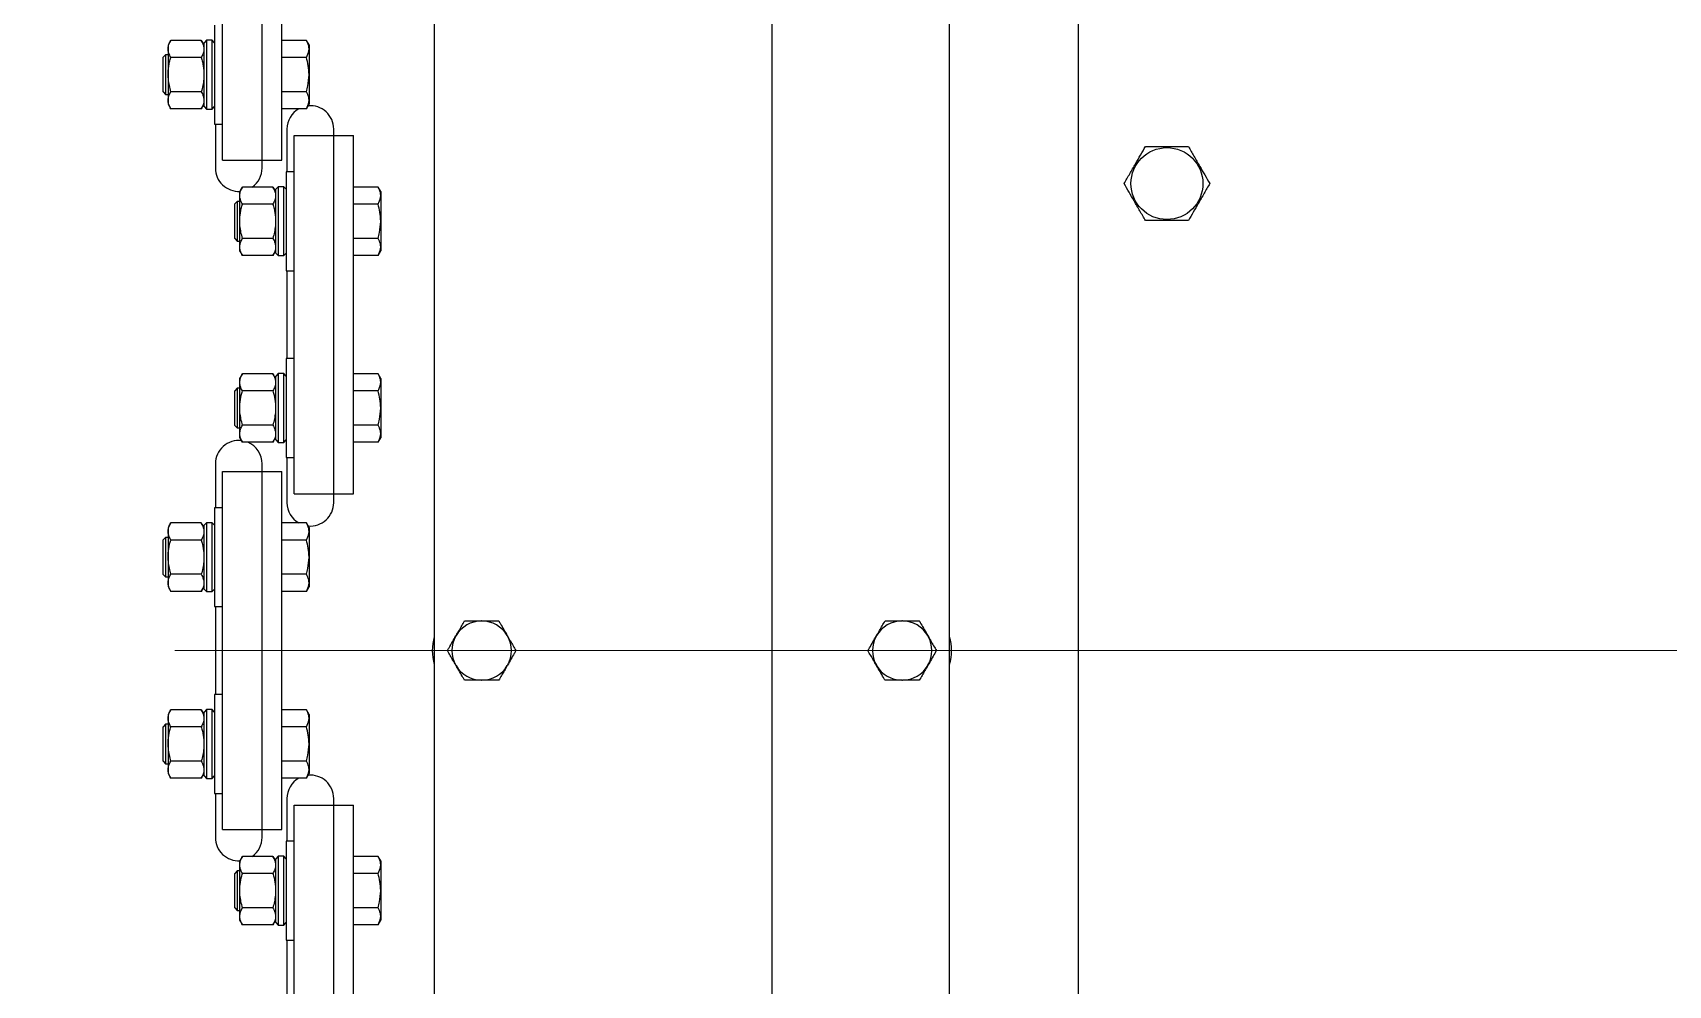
# Model space of a CAD drawing. Header units: millimetres. Extents: x 1293 to 41893, y 1011 to 26911.
# Drawn here: x 10661.5 to 11011.6, y 14532 to 14736 of the extents above; entities that cross this region are included whole.
import ezdxf

# ---------------------------------------------------------------- set-up
doc = ezdxf.new("R2010")
doc.units = ezdxf.units.MM
doc.header["$LTSCALE"] = 50
doc.linetypes.add('CENTERX2', pattern=[20.32, 12.7, -2.54, 2.54, -2.54])
doc.layers.add('CAPA_1', color=7, linetype='Continuous')

msp = doc.modelspace()

# ---------------------------------------------------------------- linework, layer by layer
at = {"color": 7, "linetype": 'Continuous', "lineweight": 25}
for p, q in [((10747.4344163, 15092.7092064), (10747.4344163, 14114.7092064)), ((10857.745883, 14114.7092064), (10857.745883, 15092.7092064)), ((10885.2568163, 14996.0425398), (10885.2568163, 14211.3758731)), ((10710.5901497, 14707.0425398), (10710.5901497, 14787.0425398)), ((10702.123483, 14708.7092064), (10702.123483, 14785.3758731)), ((10714.823483, 14708.7092064), (10714.823483, 14785.3758731)), ((10691.0507723, 14734.3746731), (10690.4564163, 14733.3452184)), ((10697.5836604, 14734.3746731), (10691.0507723, 14734.3746731)), ((10698.1780163, 14733.3452184), (10697.5836604, 14734.3746731)), ((10698.707183, 14734.4085398), (10698.1780163, 14733.8793731)), ((10699.900983, 14734.4085398), (10698.707183, 14734.4085398)), ((10698.707183, 14734.4085398), (10698.707183, 14719.6765398)), ((10700.4301497, 14733.8793731), (10699.900983, 14734.4085398)), ((10699.900983, 14719.6765398), (10699.900983, 14734.4085398)), ((10700.4301497, 14737.6258731), (10700.4301497, 14716.4592064)), ((10720.0781281, 14734.3748882), (10714.823483, 14734.3748882)), ((10720.645163, 14733.3927549), (10720.0781281, 14734.3748882)), ((10689.9534963, 14731.2758731), (10689.4243297, 14730.7467064)), ((10690.4564163, 14731.2758731), (10689.9534963, 14731.2758731)), ((10689.9534963, 14731.2758731), (10689.9534963, 14722.8092064)), ((10690.4564163, 14733.3452184), (10690.4564163, 14720.7398611)), ((10698.1780163, 14720.2057064), (10698.1780163, 14733.8793731)), ((10720.645163, 14733.3927549), (10720.645163, 14720.6923247)), ((10689.4243297, 14723.3383731), (10689.4243297, 14730.7467064)), ((10697.5834741, 14730.7089291), (10691.0509585, 14730.7089291)), ((10720.0781281, 14730.708714), (10714.823483, 14730.708714)), ((10689.4243297, 14723.3383731), (10689.9534963, 14722.8092064)), ((10689.9534963, 14722.8092064), (10690.4564163, 14722.8092064)), ((10690.4564163, 14720.7398611), (10691.0507723, 14719.7104064)), ((10697.5834741, 14723.3761505), (10691.0509585, 14723.3761505)), ((10697.5836604, 14719.7104064), (10698.1780163, 14720.7398611)), ((10720.0781281, 14723.3763656), (10714.823483, 14723.3763656)), ((10720.0781281, 14719.7101914), (10720.645163, 14720.6923247)), ((10697.5836604, 14719.7104064), (10691.0507723, 14719.7104064)), ((10698.1780163, 14720.2057064), (10698.707183, 14719.6765398)), ((10698.707183, 14719.6765398), (10699.900983, 14719.6765398)), ((10699.900983, 14719.6765398), (10700.4301497, 14720.2057064)), ((10720.0781281, 14719.7101914), (10714.823483, 14719.7101914)), ((10700.4301497, 14716.4592064), (10702.123483, 14716.4592064)), ((10700.5901497, 14716.4592064), (10700.5901497, 14707.0425398)), ((10715.923483, 14715.3758731), (10715.923483, 14706.2258731)), ((10717.4568163, 14637.3092064), (10717.4568163, 14713.9758731)), ((10717.4568163, 14713.9758731), (10730.1568163, 14713.9758731)), ((10725.923483, 14635.3758731), (10725.923483, 14715.3758731)), ((10730.1568163, 14637.3092064), (10730.1568163, 14713.9758731)), ((10702.123483, 14708.7092064), (10714.823483, 14708.7092064)), ((10706.3841056, 14702.9746731), (10705.7897497, 14701.9452184)), ((10712.9169937, 14702.9746731), (10706.3841056, 14702.9746731)), ((10713.5113497, 14701.9452184), (10712.9169937, 14702.9746731)), ((10714.0405163, 14703.0085398), (10713.5113497, 14702.4793731)), ((10715.2343163, 14703.0085398), (10714.0405163, 14703.0085398)), ((10714.0405163, 14703.0085398), (10714.0405163, 14688.2765398)), ((10715.763483, 14702.4793731), (10715.2343163, 14703.0085398)), ((10715.2343163, 14688.2765398), (10715.2343163, 14703.0085398)), ((10717.4568163, 14706.2258731), (10715.763483, 14706.2258731)), ((10715.763483, 14706.2258731), (10715.763483, 14685.0592064)), ((10735.4114614, 14702.9748882), (10730.1568163, 14702.9748882)), ((10735.9784963, 14701.9927549), (10735.4114614, 14702.9748882)), ((10705.2868297, 14699.8758731), (10704.757663, 14699.3467064)), ((10704.757663, 14691.9383731), (10704.757663, 14699.3467064)), ((10705.7897497, 14699.8758731), (10705.2868297, 14699.8758731)), ((10705.2868297, 14699.8758731), (10705.2868297, 14691.4092064)), ((10705.7897497, 14701.9452184), (10705.7897497, 14689.3398611)), ((10712.9168075, 14699.3089291), (10706.3842919, 14699.3089291)), ((10713.5113497, 14688.8057064), (10713.5113497, 14702.4793731)), ((10735.4114614, 14699.308714), (10730.1568163, 14699.308714)), ((10735.9784963, 14701.9927549), (10735.9784963, 14689.2923247)), ((10704.757663, 14691.9383731), (10705.2868297, 14691.4092064)), ((10705.2868297, 14691.4092064), (10705.7897497, 14691.4092064)), ((10705.7897497, 14689.3398611), (10706.3841056, 14688.3104064)), ((10712.9168075, 14691.9761505), (10706.3842919, 14691.9761505)), ((10712.9169937, 14688.3104064), (10713.5113497, 14689.3398611)), ((10713.5113497, 14688.8057064), (10714.0405163, 14688.2765398)), ((10715.2343163, 14688.2765398), (10715.763483, 14688.8057064)), ((10735.4114614, 14691.9763656), (10730.1568163, 14691.9763656)), ((10735.4114614, 14688.3101914), (10735.9784963, 14689.2923247)), ((10712.9169937, 14688.3104064), (10706.3841056, 14688.3104064)), ((10714.0405163, 14688.2765398), (10715.2343163, 14688.2765398)), ((10735.4114614, 14688.3101914), (10730.1568163, 14688.3101914)), ((10715.763483, 14685.0592064), (10717.4568163, 14685.0592064)), ((10715.923483, 14685.0592064), (10715.923483, 14666.2258731)), ((10717.4568163, 14666.2258731), (10715.763483, 14666.2258731)), ((10715.763483, 14666.2258731), (10715.763483, 14645.0592064)), ((10706.3841056, 14662.9746731), (10705.7897497, 14661.9452184)), ((10705.7897497, 14661.9452184), (10705.7897497, 14649.3398611)), ((10712.9169937, 14662.9746731), (10706.3841056, 14662.9746731)), ((10713.5113497, 14661.9452184), (10712.9169937, 14662.9746731)), ((10714.0405163, 14663.0085398), (10713.5113497, 14662.4793731)), ((10713.5113497, 14648.8057064), (10713.5113497, 14662.4793731)), ((10715.2343163, 14663.0085398), (10714.0405163, 14663.0085398)), ((10714.0405163, 14663.0085398), (10714.0405163, 14648.2765398)), ((10715.763483, 14662.4793731), (10715.2343163, 14663.0085398)), ((10715.2343163, 14648.2765398), (10715.2343163, 14663.0085398)), ((10735.4114614, 14662.9748882), (10730.1568163, 14662.9748882)), ((10735.9784963, 14661.9927549), (10735.4114614, 14662.9748882)), ((10735.9784963, 14661.9927549), (10735.9784963, 14649.2923247)), ((10705.2868297, 14659.8758731), (10704.757663, 14659.3467064)), ((10704.757663, 14651.9383731), (10704.757663, 14659.3467064)), ((10705.7897497, 14659.8758731), (10705.2868297, 14659.8758731)), ((10705.2868297, 14659.8758731), (10705.2868297, 14651.4092064)), ((10712.9168075, 14659.3089291), (10706.3842919, 14659.3089291)), ((10735.4114614, 14659.308714), (10730.1568163, 14659.308714)), ((10704.757663, 14651.9383731), (10705.2868297, 14651.4092064)), ((10705.2868297, 14651.4092064), (10705.7897497, 14651.4092064)), ((10712.9168075, 14651.9761505), (10706.3842919, 14651.9761505)), ((10735.4114614, 14651.9763656), (10730.1568163, 14651.9763656)), ((10705.7897497, 14649.3398611), (10706.3841056, 14648.3104064)), ((10712.9169937, 14648.3104064), (10706.3841056, 14648.3104064)), ((10712.9169937, 14648.3104064), (10713.5113497, 14649.3398611)), ((10713.5113497, 14648.8057064), (10714.0405163, 14648.2765398)), ((10714.0405163, 14648.2765398), (10715.2343163, 14648.2765398)), ((10715.2343163, 14648.2765398), (10715.763483, 14648.8057064)), ((10735.4114614, 14648.3101914), (10730.1568163, 14648.3101914)), ((10735.4114614, 14648.3101914), (10735.9784963, 14649.2923247)), ((10700.5901497, 14643.7092064), (10700.5901497, 14634.2925398)), ((10710.5901497, 14563.7092064), (10710.5901497, 14643.7092064)), ((10715.763483, 14645.0592064), (10717.4568163, 14645.0592064)), ((10715.923483, 14645.0592064), (10715.923483, 14635.3758731)), ((10702.123483, 14565.3758731), (10702.123483, 14642.0425398)), ((10702.123483, 14642.0425398), (10714.823483, 14642.0425398)), ((10714.823483, 14565.3758731), (10714.823483, 14642.0425398)), ((10717.4568163, 14637.3092064), (10730.1568163, 14637.3092064)), ((10702.123483, 14634.2925398), (10700.4301497, 14634.2925398)), ((10700.4301497, 14634.2925398), (10700.4301497, 14613.1258731)), ((10691.0507723, 14631.0413398), (10690.4564163, 14630.0118851)), ((10690.4564163, 14630.0118851), (10690.4564163, 14617.4065278)), ((10697.5836604, 14631.0413398), (10691.0507723, 14631.0413398)), ((10698.1780163, 14630.0118851), (10697.5836604, 14631.0413398)), ((10698.707183, 14631.0752064), (10698.1780163, 14630.5460398)), ((10698.1780163, 14616.8723731), (10698.1780163, 14630.5460398)), ((10699.900983, 14631.0752064), (10698.707183, 14631.0752064)), ((10698.707183, 14631.0752064), (10698.707183, 14616.3432064)), ((10700.4301497, 14630.5460398), (10699.900983, 14631.0752064)), ((10699.900983, 14616.3432064), (10699.900983, 14631.0752064)), ((10720.0781281, 14631.0415549), (10714.823483, 14631.0415549)), ((10720.645163, 14630.0594215), (10720.0781281, 14631.0415549)), ((10720.645163, 14630.0594215), (10720.645163, 14617.3589914)), ((10689.9534963, 14627.9425398), (10689.4243297, 14627.4133731)), ((10689.4243297, 14620.0050398), (10689.4243297, 14627.4133731)), ((10690.4564163, 14627.9425398), (10689.9534963, 14627.9425398)), ((10689.9534963, 14627.9425398), (10689.9534963, 14619.4758731)), ((10697.5834741, 14627.3755958), (10691.0509585, 14627.3755958)), ((10720.0781281, 14627.3753807), (10714.823483, 14627.3753807)), ((10689.4243297, 14620.0050398), (10689.9534963, 14619.4758731)), ((10689.9534963, 14619.4758731), (10690.4564163, 14619.4758731)), ((10697.5834741, 14620.0428171), (10691.0509585, 14620.0428171)), ((10720.0781281, 14620.0430322), (10714.823483, 14620.0430322)), ((10690.4564163, 14617.4065278), (10691.0507723, 14616.3770731)), ((10697.5836604, 14616.3770731), (10691.0507723, 14616.3770731)), ((10697.5836604, 14616.3770731), (10698.1780163, 14617.4065278)), ((10698.1780163, 14616.8723731), (10698.707183, 14616.3432064)), ((10698.707183, 14616.3432064), (10699.900983, 14616.3432064)), ((10699.900983, 14616.3432064), (10700.4301497, 14616.8723731)), ((10720.0781281, 14616.376858), (10714.823483, 14616.376858)), ((10720.0781281, 14616.376858), (10720.645163, 14617.3589914)), ((10700.4301497, 14613.1258731), (10702.123483, 14613.1258731)), ((10700.5901497, 14613.1258731), (10700.5901497, 14594.2925398)), ((10757.6424147, 14610.0592064), (10757.5378847, 14610.0592064)), ((10847.6424147, 14610.0592064), (10847.5378847, 14610.0592064)), ((10752.1170209, 14606.9294693), (10752.0647558, 14606.8389436)), ((10763.1155435, 14606.8389436), (10763.0632785, 14606.9294693)), ((10842.1170209, 14606.9294693), (10842.0647558, 14606.8389436)), ((10853.1155435, 14606.8389436), (10853.0632785, 14606.9294693)), ((10752.0647558, 14600.5794693), (10752.1170209, 14600.4889436)), ((10763.0632785, 14600.4889436), (10763.1155435, 14600.5794693)), ((10842.0647558, 14600.5794693), (10842.1170209, 14600.4889436)), ((10853.0632785, 14600.4889436), (10853.1155435, 14600.5794693)), ((10702.123483, 14594.2925398), (10700.4301497, 14594.2925398)), ((10700.4301497, 14594.2925398), (10700.4301497, 14573.1258731)), ((10757.5378847, 14597.3592064), (10757.6424147, 14597.3592064)), ((10847.5378847, 14597.3592064), (10847.6424147, 14597.3592064)), ((10691.0507723, 14591.0413398), (10690.4564163, 14590.0118851)), ((10697.5836604, 14591.0413398), (10691.0507723, 14591.0413398)), ((10698.1780163, 14590.0118851), (10697.5836604, 14591.0413398)), ((10698.707183, 14591.0752064), (10698.1780163, 14590.5460398)), ((10699.900983, 14591.0752064), (10698.707183, 14591.0752064)), ((10698.707183, 14591.0752064), (10698.707183, 14576.3432064)), ((10700.4301497, 14590.5460398), (10699.900983, 14591.0752064)), ((10699.900983, 14576.3432064), (10699.900983, 14591.0752064)), ((10720.0781281, 14591.0415549), (10714.823483, 14591.0415549)), ((10720.645163, 14590.0594215), (10720.0781281, 14591.0415549)), ((10689.9534963, 14587.9425398), (10689.4243297, 14587.4133731)), ((10689.4243297, 14580.0050398), (10689.4243297, 14587.4133731)), ((10690.4564163, 14587.9425398), (10689.9534963, 14587.9425398)), ((10689.9534963, 14587.9425398), (10689.9534963, 14579.4758731)), ((10690.4564163, 14590.0118851), (10690.4564163, 14577.4065278)), ((10697.5834741, 14587.3755958), (10691.0509585, 14587.3755958)), ((10698.1780163, 14576.8723731), (10698.1780163, 14590.5460398)), ((10720.0781281, 14587.3753807), (10714.823483, 14587.3753807)), ((10720.645163, 14590.0594215), (10720.645163, 14577.3589914)), ((10689.4243297, 14580.0050398), (10689.9534963, 14579.4758731)), ((10689.9534963, 14579.4758731), (10690.4564163, 14579.4758731)), ((10690.4564163, 14577.4065278), (10691.0507723, 14576.3770731)), ((10697.5834741, 14580.0428171), (10691.0509585, 14580.0428171)), ((10697.5836604, 14576.3770731), (10698.1780163, 14577.4065278)), ((10698.1780163, 14576.8723731), (10698.707183, 14576.3432064)), ((10699.900983, 14576.3432064), (10700.4301497, 14576.8723731)), ((10720.0781281, 14580.0430322), (10714.823483, 14580.0430322)), ((10720.0781281, 14576.376858), (10720.645163, 14577.3589914)), ((10697.5836604, 14576.3770731), (10691.0507723, 14576.3770731)), ((10698.707183, 14576.3432064), (10699.900983, 14576.3432064)), ((10720.0781281, 14576.376858), (10714.823483, 14576.376858)), ((10700.4301497, 14573.1258731), (10702.123483, 14573.1258731)), ((10700.5901497, 14573.1258731), (10700.5901497, 14563.7092064)), ((10715.923483, 14572.0425398), (10715.923483, 14562.8925398)), ((10717.4568163, 14493.9758731), (10717.4568163, 14570.6425398)), ((10717.4568163, 14570.6425398), (10730.1568163, 14570.6425398)), ((10725.923483, 14492.0425398), (10725.923483, 14572.0425398)), ((10730.1568163, 14493.9758731), (10730.1568163, 14570.6425398)), ((10702.123483, 14565.3758731), (10714.823483, 14565.3758731)), ((10717.4568163, 14562.8925398), (10715.763483, 14562.8925398)), ((10715.763483, 14562.8925398), (10715.763483, 14541.7258731)), ((10706.3841056, 14559.6413398), (10705.7897497, 14558.6118851)), ((10712.9169937, 14559.6413398), (10706.3841056, 14559.6413398)), ((10713.5113497, 14558.6118851), (10712.9169937, 14559.6413398)), ((10714.0405163, 14559.6752064), (10713.5113497, 14559.1460398)), ((10715.2343163, 14559.6752064), (10714.0405163, 14559.6752064)), ((10714.0405163, 14559.6752064), (10714.0405163, 14544.9432064)), ((10715.763483, 14559.1460398), (10715.2343163, 14559.6752064)), ((10715.2343163, 14544.9432064), (10715.2343163, 14559.6752064)), ((10735.4114614, 14559.6415549), (10730.1568163, 14559.6415549)), ((10735.9784963, 14558.6594215), (10735.4114614, 14559.6415549)), ((10705.2868297, 14556.5425398), (10704.757663, 14556.0133731)), ((10704.757663, 14548.6050398), (10704.757663, 14556.0133731)), ((10705.7897497, 14556.5425398), (10705.2868297, 14556.5425398)), ((10705.2868297, 14556.5425398), (10705.2868297, 14548.0758731)), ((10705.7897497, 14558.6118851), (10705.7897497, 14546.0065278)), ((10712.9168075, 14555.9755958), (10706.3842919, 14555.9755958)), ((10713.5113497, 14545.4723731), (10713.5113497, 14559.1460398)), ((10735.4114614, 14555.9753807), (10730.1568163, 14555.9753807)), ((10735.9784963, 14558.6594215), (10735.9784963, 14545.9589914)), ((10704.757663, 14548.6050398), (10705.2868297, 14548.0758731)), ((10705.2868297, 14548.0758731), (10705.7897497, 14548.0758731)), ((10705.7897497, 14546.0065278), (10706.3841056, 14544.9770731)), ((10712.9168075, 14548.6428171), (10706.3842919, 14548.6428171)), ((10712.9169937, 14544.9770731), (10713.5113497, 14546.0065278)), ((10713.5113497, 14545.4723731), (10714.0405163, 14544.9432064)), ((10715.2343163, 14544.9432064), (10715.763483, 14545.4723731)), ((10735.4114614, 14548.6430322), (10730.1568163, 14548.6430322)), ((10735.4114614, 14544.976858), (10735.9784963, 14545.9589914)), ((10712.9169937, 14544.9770731), (10706.3841056, 14544.9770731)), ((10714.0405163, 14544.9432064), (10715.2343163, 14544.9432064)), ((10735.4114614, 14544.976858), (10730.1568163, 14544.976858)), ((10715.763483, 14541.7258731), (10717.4568163, 14541.7258731)), ((10715.923483, 14541.7258731), (10715.923483, 14522.8925398))]:
    msp.add_line(p, q, dxfattribs=at)
at = {"color": 7, "linetype": 'CENTERX2'}
msp.add_line((10819.6972046, 14875.7092064), (10819.6972046, 14331.7092064), dxfattribs=at)
at = {"color": 7, "linetype": 'Continuous', "lineweight": 25}
msp.add_circle((10904.2568163, 14703.7092064), 7.6922355, dxfattribs=at)
for centre, radius, start, end in [((10720.923483, 14715.3758731), 5, 0, 95.440105384), ((10720.923483, 14715.3758731), 5, 119.903804192, 180), ((10705.5901497, 14707.0425398), 5, 180, 272.97710524), ((10705.5901497, 14707.0425398), 5, 305.553460402, 0), ((10705.5901497, 14643.7092064), 5, 83.299138573, 180), ((10705.5901497, 14643.7092064), 5, 0, 66.961193547), ((10720.923483, 14635.3758731), 5, 180, 240.096195808), ((10720.923483, 14635.3758731), 5, 264.559894616, 0), ((10757.5901497, 14603.7092064), 6.3502151, 90.471574246, 149.528425754), ((10757.5901497, 14603.7092064), 6.3502151, 30.471574246, 89.528425754), ((10847.5901497, 14603.7092064), 6.3502151, 90.471574246, 149.528425754), ((10847.5901497, 14603.7092064), 6.3502151, 30.471574246, 89.528425754), ((10757.5901497, 14603.7092064), 10.5833333, 163.657502275, 196.342497725), ((10757.5901497, 14603.7092064), 6.3502151, 150.471574246, 209.528425754), ((10757.5901497, 14603.7092064), 6.3502151, 330.471574246, 29.528425754), ((10847.5901497, 14603.7092064), 6.3502151, 150.471574246, 209.528425754), ((10847.5901497, 14603.7092064), 6.3502151, 330.471574246, 29.528425754), ((10847.5901497, 14603.7092064), 10.5833333, 343.657502275, 16.342497725), ((10757.5901497, 14603.7092064), 6.3502151, 210.471574246, 269.528425754), ((10757.5901497, 14603.7092064), 6.3502151, 270.471574246, 329.528425754), ((10847.5901497, 14603.7092064), 6.3502151, 210.471574246, 269.528425754), ((10847.5901497, 14603.7092064), 6.3502151, 270.471574246, 329.528425754), ((10720.923483, 14572.0425398), 5, 0, 95.440105384), ((10720.923483, 14572.0425398), 5, 119.903804192, 180), ((10705.5901497, 14563.7092064), 5, 180, 272.97710524), ((10705.5901497, 14563.7092064), 5, 305.553460402, 0)]:
    msp.add_arc(centre, radius, start, end, dxfattribs=at)
for points, knots in [([(10691.0509585, 14730.7089291), (10690.887134, 14731.0271039), (10690.5559326, 14731.6703529), (10690.4347501, 14732.623384), (10690.6125352, 14733.5343894), (10690.9038037, 14734.0928728), (10691.0507723, 14734.3746731)], [0, 0, 0, 0, 0.2646176718, 0.5349733347, 0.7653562273, 1, 1, 1, 1]), ([(10697.5836604, 14734.3746731), (10697.7474529, 14734.0565089), (10698.07859, 14733.4132806), (10698.1996735, 14732.4602601), (10698.021797, 14731.5492451), (10697.7304715, 14730.9907401), (10697.5834741, 14730.7089291)], [0, 0, 0, 0, 0.2646061211, 0.5349506065, 0.7653448938, 1, 1, 1, 1]), ([(10720.645163, 14732.5679336), (10720.6304534, 14732.7730519), (10720.5865692, 14733.3849943), (10720.2811639, 14733.9795938), (10720.0781281, 14734.3748882)], [0, 0, 0, 0, 0.3351922062, 1, 1, 1, 1]), ([(10720.0781281, 14730.708714), (10720.1423499, 14730.8229635), (10720.4730288, 14731.4112355), (10720.5683524, 14732.0228427), (10720.645163, 14732.5156686)], [0, 0, 0, 0, 0.1942119601, 1, 1, 1, 1]), ([(10691.0509585, 14723.3761505), (10690.833506, 14724.2613141), (10690.4678824, 14725.7496236), (10690.469616, 14727.9258886), (10690.7167024, 14729.4832772), (10690.9674133, 14730.4025849), (10691.0509585, 14730.7089291)], [0, 0, 0, 0, 0.3661794341, 0.6156922034, 0.8719357593, 1, 1, 1, 1]), ([(10697.5834741, 14730.7089291), (10697.6670216, 14730.40258), (10697.9135532, 14729.4986064), (10698.1633308, 14727.9421075), (10698.1703134, 14725.7651178), (10697.8009101, 14724.2613119), (10697.5834741, 14723.3761505)], [0, 0, 0, 0, 0.1280647744, 0.377893031, 0.6338190398, 1, 1, 1, 1]), ([(10720.645163, 14727.0948048), (10720.6127677, 14727.7187054), (10720.5491876, 14728.9431934), (10720.2331422, 14730.1277246), (10720.0781281, 14730.708714)], [0, 0, 0, 0, 0.5095195514, 1, 1, 1, 1]), ([(10720.0781281, 14723.3763656), (10720.1942852, 14723.8010395), (10720.5173074, 14724.9820176), (10720.5952489, 14726.2062624), (10720.645163, 14726.9902748)], [0, 0, 0, 0, 0.3595950484, 1, 1, 1, 1]), ([(10691.0507723, 14719.7104064), (10690.8869797, 14720.0285707), (10690.5558426, 14720.671799), (10690.4347591, 14721.6248194), (10690.6126356, 14722.5358344), (10690.9039612, 14723.0943394), (10691.0509585, 14723.3761505)], [0, 0, 0, 0, 0.2646061211, 0.5349506065, 0.7653448938, 1, 1, 1, 1]), ([(10697.5834741, 14723.3761505), (10697.7472986, 14723.0579757), (10698.0785001, 14722.4147267), (10698.1996826, 14721.4616955), (10698.0218974, 14720.5506902), (10697.730629, 14719.9922068), (10697.5836604, 14719.7104064)], [0, 0, 0, 0, 0.2646176718, 0.5349733347, 0.7653562273, 1, 1, 1, 1]), ([(10720.645163, 14721.569411), (10720.6304534, 14721.7745293), (10720.5865692, 14722.3864717), (10720.2811639, 14722.9810712), (10720.0781281, 14723.3763656)], [0, 0, 0, 0, 0.3351922062, 1, 1, 1, 1]), ([(10720.0781281, 14719.7101914), (10720.1423499, 14719.8244408), (10720.4730288, 14720.4127128), (10720.5683524, 14721.0243201), (10720.645163, 14721.517146)], [0, 0, 0, 0, 0.1942119601, 1, 1, 1, 1]), ([(10895.0913808, 14703.7092064), (10895.4891323, 14704.3981322), (10896.2932605, 14705.7909232), (10897.4846755, 14707.8545144), (10898.6235803, 14709.8271554), (10899.3217932, 14711.0364956), (10899.6740986, 14711.6467064)], [0, 0, 0, 0, 0.2646074189, 0.5349529001, 0.765345785, 1, 1, 1, 1]), ([(10899.6740986, 14711.6467064), (10900.7746751, 14711.6467064), (10902.6283857, 14711.6467064), (10905.3411673, 14711.6467064), (10907.2940856, 14711.6467064), (10908.4495759, 14711.6467064), (10908.8395341, 14711.6467064)], [0, 0, 0, 0, 0.36429153448, 0.61357941431, 0.86958966661, 1, 1, 1, 1]), ([(10908.8395341, 14711.6467064), (10909.2372856, 14710.9577807), (10910.0414138, 14709.5649897), (10911.2328288, 14707.5013985), (10912.3717336, 14705.5287575), (10913.0699465, 14704.3194173), (10913.4222519, 14703.7092064)], [0, 0, 0, 0, 0.2646074189, 0.5349529001, 0.765345785, 1, 1, 1, 1]), ([(10706.3842919, 14699.3089291), (10706.2204673, 14699.6271039), (10705.8892659, 14700.2703529), (10705.7680834, 14701.223384), (10705.9458686, 14702.1343894), (10706.237137, 14702.6928728), (10706.3841056, 14702.9746731)], [0, 0, 0, 0, 0.2646176718, 0.5349733347, 0.7653562273, 1, 1, 1, 1]), ([(10712.9169937, 14702.9746731), (10713.0807863, 14702.6565089), (10713.4119234, 14702.0132806), (10713.5330069, 14701.0602601), (10713.3551304, 14700.1492451), (10713.0638048, 14699.5907401), (10712.9168075, 14699.3089291)], [0, 0, 0, 0, 0.2646061211, 0.5349506065, 0.7653448938, 1, 1, 1, 1]), ([(10735.9784963, 14701.1679336), (10735.9637867, 14701.3730519), (10735.9199026, 14701.9849943), (10735.6144972, 14702.5795938), (10735.4114614, 14702.9748882)], [0, 0, 0, 0, 0.3351922062, 1, 1, 1, 1]), ([(10899.6740986, 14695.7717064), (10899.2763471, 14696.4606322), (10898.4722188, 14697.8534232), (10897.2808039, 14699.9170144), (10896.1418991, 14701.8896554), (10895.4436862, 14703.0989956), (10895.0913808, 14703.7092064)], [0, 0, 0, 0, 0.2646074189, 0.5349529001, 0.765345785, 1, 1, 1, 1]), ([(10913.4222519, 14703.7092064), (10913.0245004, 14703.0202807), (10912.2203721, 14701.6274897), (10911.0289572, 14699.5638985), (10909.8900524, 14697.5912575), (10909.1918395, 14696.3819173), (10908.8395341, 14695.7717064)], [0, 0, 0, 0, 0.2646074189, 0.5349529001, 0.765345785, 1, 1, 1, 1]), ([(10706.3842919, 14691.9761505), (10706.1668393, 14692.8613141), (10705.8012157, 14694.3496236), (10705.8029493, 14696.5258886), (10706.0500357, 14698.0832772), (10706.3007466, 14699.0025849), (10706.3842919, 14699.3089291)], [0, 0, 0, 0, 0.3661794341, 0.6156922034, 0.8719357593, 1, 1, 1, 1]), ([(10712.9168075, 14699.3089291), (10713.0003549, 14699.00258), (10713.2468865, 14698.0986064), (10713.4966641, 14696.5421075), (10713.5036467, 14694.3651178), (10713.1342434, 14692.8613119), (10712.9168075, 14691.9761505)], [0, 0, 0, 0, 0.12806477444, 0.37789303104, 0.63381903979, 1, 1, 1, 1]), ([(10735.4114614, 14699.308714), (10735.4756832, 14699.4229635), (10735.8063621, 14700.0112355), (10735.9016857, 14700.6228427), (10735.9784963, 14701.1156686)], [0, 0, 0, 0, 0.1942119601, 1, 1, 1, 1]), ([(10735.9784963, 14695.6948048), (10735.946101, 14696.3187054), (10735.8825209, 14697.5431934), (10735.5664755, 14698.7277246), (10735.4114614, 14699.308714)], [0, 0, 0, 0, 0.5095195514, 1, 1, 1, 1]), ([(10908.8395341, 14695.7717064), (10908.4495696, 14695.7717064), (10907.3132392, 14695.7717064), (10905.3614345, 14695.7717064), (10902.6477417, 14695.7717064), (10900.7746721, 14695.7717064), (10899.6740986, 14695.7717064)], [0, 0, 0, 0, 0.1304108673, 0.3800085011, 0.635706974, 1, 1, 1, 1]), ([(10735.4114614, 14691.9763656), (10735.5276186, 14692.4010395), (10735.8506408, 14693.5820176), (10735.9285822, 14694.8062624), (10735.9784963, 14695.5902748)], [0, 0, 0, 0, 0.3595950484, 1, 1, 1, 1]), ([(10706.3841056, 14688.3104064), (10706.2203131, 14688.6285707), (10705.8891759, 14689.271799), (10705.7680925, 14690.2248194), (10705.945969, 14691.1358344), (10706.2372945, 14691.6943394), (10706.3842919, 14691.9761505)], [0, 0, 0, 0, 0.2646061211, 0.5349506065, 0.7653448938, 1, 1, 1, 1]), ([(10712.9168075, 14691.9761505), (10713.080632, 14691.6579757), (10713.4118334, 14691.0147267), (10713.5330159, 14690.0616955), (10713.3552307, 14689.1506902), (10713.0639623, 14688.5922068), (10712.9169937, 14688.3104064)], [0, 0, 0, 0, 0.2646176718, 0.5349733347, 0.7653562273, 1, 1, 1, 1]), ([(10735.9784963, 14690.169411), (10735.9637867, 14690.3745293), (10735.9199026, 14690.9864717), (10735.6144972, 14691.5810712), (10735.4114614, 14691.9763656)], [0, 0, 0, 0, 0.3351922062, 1, 1, 1, 1]), ([(10735.4114614, 14688.3101914), (10735.4756832, 14688.4244408), (10735.8063621, 14689.0127128), (10735.9016857, 14689.6243201), (10735.9784963, 14690.117146)], [0, 0, 0, 0, 0.1942119601, 1, 1, 1, 1]), ([(10706.3842919, 14659.3089291), (10706.2204673, 14659.6271039), (10705.8892659, 14660.2703529), (10705.7680834, 14661.223384), (10705.9458686, 14662.1343894), (10706.237137, 14662.6928728), (10706.3841056, 14662.9746731)], [0, 0, 0, 0, 0.2646176718, 0.5349733347, 0.76535622725, 1, 1, 1, 1]), ([(10712.9169937, 14662.9746731), (10713.0807863, 14662.6565089), (10713.4119234, 14662.0132806), (10713.5330069, 14661.0602601), (10713.3551304, 14660.1492451), (10713.0638048, 14659.5907401), (10712.9168075, 14659.3089291)], [0, 0, 0, 0, 0.2646061211, 0.5349506065, 0.7653448938, 1, 1, 1, 1]), ([(10735.9784963, 14661.1679336), (10735.9637867, 14661.3730519), (10735.9199026, 14661.9849943), (10735.6144972, 14662.5795938), (10735.4114614, 14662.9748882)], [0, 0, 0, 0, 0.3351922062, 1, 1, 1, 1]), ([(10735.4114614, 14659.308714), (10735.4756832, 14659.4229635), (10735.8063621, 14660.0112355), (10735.9016857, 14660.6228427), (10735.9784963, 14661.1156686)], [0, 0, 0, 0, 0.1942119601, 1, 1, 1, 1]), ([(10706.3842919, 14651.9761505), (10706.1668393, 14652.8613141), (10705.8012157, 14654.3496236), (10705.8029493, 14656.5258886), (10706.0500357, 14658.0832772), (10706.3007466, 14659.0025849), (10706.3842919, 14659.3089291)], [0, 0, 0, 0, 0.3661794341, 0.6156922034, 0.8719357593, 1, 1, 1, 1]), ([(10712.9168075, 14659.3089291), (10713.0003549, 14659.00258), (10713.2468865, 14658.0986064), (10713.4966641, 14656.5421075), (10713.5036467, 14654.3651178), (10713.1342434, 14652.8613119), (10712.9168075, 14651.9761505)], [0, 0, 0, 0, 0.1280647744, 0.377893031, 0.6338190398, 1, 1, 1, 1]), ([(10735.9784963, 14655.6948048), (10735.946101, 14656.3187054), (10735.8825209, 14657.5431934), (10735.5664755, 14658.7277246), (10735.4114614, 14659.308714)], [0, 0, 0, 0, 0.5095195514, 1, 1, 1, 1]), ([(10735.4114614, 14651.9763656), (10735.5276186, 14652.4010395), (10735.8506408, 14653.5820176), (10735.9285822, 14654.8062624), (10735.9784963, 14655.5902748)], [0, 0, 0, 0, 0.3595950484, 1, 1, 1, 1]), ([(10706.3841056, 14648.3104064), (10706.2203131, 14648.6285707), (10705.8891759, 14649.271799), (10705.7680925, 14650.2248194), (10705.945969, 14651.1358344), (10706.2372945, 14651.6943394), (10706.3842919, 14651.9761505)], [0, 0, 0, 0, 0.2646061211, 0.5349506065, 0.7653448938, 1, 1, 1, 1]), ([(10712.9168075, 14651.9761505), (10713.080632, 14651.6579757), (10713.4118334, 14651.0147267), (10713.5330159, 14650.0616955), (10713.3552307, 14649.1506902), (10713.0639623, 14648.5922068), (10712.9169937, 14648.3104064)], [0, 0, 0, 0, 0.2646176718, 0.5349733347, 0.7653562273, 1, 1, 1, 1]), ([(10735.9784963, 14650.169411), (10735.9637867, 14650.3745293), (10735.9199026, 14650.9864717), (10735.6144972, 14651.5810712), (10735.4114614, 14651.9763656)], [0, 0, 0, 0, 0.3351922062, 1, 1, 1, 1]), ([(10735.4114614, 14648.3101914), (10735.4756832, 14648.4244408), (10735.8063621, 14649.0127128), (10735.9016857, 14649.6243201), (10735.9784963, 14650.117146)], [0, 0, 0, 0, 0.1942119601, 1, 1, 1, 1]), ([(10691.0509585, 14627.3755958), (10690.887134, 14627.6937706), (10690.5559326, 14628.3370195), (10690.4347501, 14629.2900507), (10690.6125352, 14630.2010561), (10690.9038037, 14630.7595395), (10691.0507723, 14631.0413398)], [0, 0, 0, 0, 0.2646176718, 0.5349733347, 0.7653562273, 1, 1, 1, 1]), ([(10697.5836604, 14631.0413398), (10697.7474529, 14630.7231756), (10698.07859, 14630.0799472), (10698.1996735, 14629.1269268), (10698.021797, 14628.2159118), (10697.7304715, 14627.6574068), (10697.5834741, 14627.3755958)], [0, 0, 0, 0, 0.26460612106, 0.53495060651, 0.76534489377, 1, 1, 1, 1]), ([(10720.645163, 14629.2346003), (10720.6304534, 14629.4397186), (10720.5865692, 14630.051661), (10720.2811639, 14630.6462605), (10720.0781281, 14631.0415549)], [0, 0, 0, 0, 0.3351922062, 1, 1, 1, 1]), ([(10691.0509585, 14620.0428171), (10690.833506, 14620.9279807), (10690.4678824, 14622.4162902), (10690.469616, 14624.5925552), (10690.7167024, 14626.1499439), (10690.9674133, 14627.0692516), (10691.0509585, 14627.3755958)], [0, 0, 0, 0, 0.3661794341, 0.6156922034, 0.8719357593, 1, 1, 1, 1]), ([(10697.5834741, 14627.3755958), (10697.6670216, 14627.0692467), (10697.9135532, 14626.1652731), (10698.1633308, 14624.6087741), (10698.1703134, 14622.4317845), (10697.8009101, 14620.9279786), (10697.5834741, 14620.0428171)], [0, 0, 0, 0, 0.12806477444, 0.37789303104, 0.63381903979, 1, 1, 1, 1]), ([(10720.0781281, 14627.3753807), (10720.1423499, 14627.4896301), (10720.4730288, 14628.0779021), (10720.5683524, 14628.6895094), (10720.645163, 14629.1823353)], [0, 0, 0, 0, 0.1942119601, 1, 1, 1, 1]), ([(10720.645163, 14623.7614715), (10720.6127677, 14624.3853721), (10720.5491876, 14625.6098601), (10720.2331422, 14626.7943913), (10720.0781281, 14627.3753807)], [0, 0, 0, 0, 0.5095195514, 1, 1, 1, 1]), ([(10720.0781281, 14620.0430322), (10720.1942852, 14620.4677061), (10720.5173074, 14621.6486843), (10720.5952489, 14622.872929), (10720.645163, 14623.6569414)], [0, 0, 0, 0, 0.3595950484, 1, 1, 1, 1]), ([(10691.0507723, 14616.3770731), (10690.8869797, 14616.6952373), (10690.5558426, 14617.3384657), (10690.4347591, 14618.2914861), (10690.6126356, 14619.2025011), (10690.9039612, 14619.7610061), (10691.0509585, 14620.0428171)], [0, 0, 0, 0, 0.26460612106, 0.53495060651, 0.76534489377, 1, 1, 1, 1]), ([(10697.5834741, 14620.0428171), (10697.7472986, 14619.7246423), (10698.0785001, 14619.0813934), (10698.1996826, 14618.1283622), (10698.0218974, 14617.2173568), (10697.730629, 14616.6588734), (10697.5836604, 14616.3770731)], [0, 0, 0, 0, 0.2646176718, 0.5349733347, 0.7653562273, 1, 1, 1, 1]), ([(10720.645163, 14618.2360776), (10720.6304534, 14618.441196), (10720.5865692, 14619.0531384), (10720.2811639, 14619.6477379), (10720.0781281, 14620.0430322)], [0, 0, 0, 0, 0.3351922062, 1, 1, 1, 1]), ([(10720.0781281, 14616.376858), (10720.1423499, 14616.4911075), (10720.4730288, 14617.0793795), (10720.5683524, 14617.6909868), (10720.645163, 14618.1838126)], [0, 0, 0, 0, 0.1942119601, 1, 1, 1, 1]), ([(10752.1170209, 14606.9294693), (10752.3221392, 14607.2847446), (10752.9340816, 14608.34466), (10753.5286811, 14609.3745365), (10753.9239755, 14610.0592064)], [0, 0, 0, 0, 0.3351922062, 1, 1, 1, 1]), ([(10753.9239755, 14610.0592064), (10754.3486493, 14610.0592064), (10755.5296275, 14610.0592064), (10756.7538722, 14610.0592064), (10757.5378847, 14610.0592064)], [0, 0, 0, 0, 0.3595950484, 1, 1, 1, 1]), ([(10757.6424147, 14610.0592064), (10758.2663153, 14610.0592064), (10759.4908033, 14610.0592064), (10760.6753345, 14610.0592064), (10761.2563239, 14610.0592064)], [0, 0, 0, 0, 0.5095195514, 1, 1, 1, 1]), ([(10761.2563239, 14610.0592064), (10761.3705733, 14609.8613206), (10761.9588453, 14608.8424036), (10762.5704526, 14607.7830687), (10763.0632785, 14606.9294693)], [0, 0, 0, 0, 0.1942119601, 1, 1, 1, 1]), ([(10842.1170209, 14606.9294693), (10842.3221392, 14607.2847446), (10842.9340816, 14608.34466), (10843.5286811, 14609.3745365), (10843.9239755, 14610.0592064)], [0, 0, 0, 0, 0.3351922062, 1, 1, 1, 1]), ([(10843.9239755, 14610.0592064), (10844.3486493, 14610.0592064), (10845.5296275, 14610.0592064), (10846.7538722, 14610.0592064), (10847.5378847, 14610.0592064)], [0, 0, 0, 0, 0.35959504835, 1, 1, 1, 1]), ([(10847.6424147, 14610.0592064), (10848.2663153, 14610.0592064), (10849.4908033, 14610.0592064), (10850.6753345, 14610.0592064), (10851.2563239, 14610.0592064)], [0, 0, 0, 0, 0.5095195514, 1, 1, 1, 1]), ([(10851.2563239, 14610.0592064), (10851.3705733, 14609.8613206), (10851.9588453, 14608.8424036), (10852.5704526, 14607.7830687), (10853.0632785, 14606.9294693)], [0, 0, 0, 0, 0.1942119601, 1, 1, 1, 1]), ([(10750.2578012, 14603.7092064), (10750.3720507, 14603.9070923), (10750.9603227, 14604.9260093), (10751.57193, 14605.9853442), (10752.0647558, 14606.8389436)], [0, 0, 0, 0, 0.1942119601, 1, 1, 1, 1]), ([(10763.1155435, 14606.8389436), (10763.3206618, 14606.4836683), (10763.9326042, 14605.4237529), (10764.5272037, 14604.3938764), (10764.9224981, 14603.7092064)], [0, 0, 0, 0, 0.3351922062, 1, 1, 1, 1]), ([(10840.2578012, 14603.7092064), (10840.3720507, 14603.9070923), (10840.9603227, 14604.9260093), (10841.57193, 14605.9853442), (10842.0647558, 14606.8389436)], [0, 0, 0, 0, 0.1942119601, 1, 1, 1, 1]), ([(10853.1155435, 14606.8389436), (10853.3206618, 14606.4836683), (10853.9326042, 14605.4237529), (10854.5272037, 14604.3938764), (10854.9224981, 14603.7092064)], [0, 0, 0, 0, 0.3351922062, 1, 1, 1, 1]), ([(10752.0647558, 14600.5794693), (10751.8596375, 14600.9347446), (10751.2476951, 14601.99466), (10750.6530956, 14603.0245365), (10750.2578012, 14603.7092064)], [0, 0, 0, 0, 0.3351922062, 1, 1, 1, 1]), ([(10764.9224981, 14603.7092064), (10764.8082486, 14603.5113206), (10764.2199766, 14602.4924036), (10763.6083693, 14601.4330687), (10763.1155435, 14600.5794693)], [0, 0, 0, 0, 0.1942119601, 1, 1, 1, 1]), ([(10842.0647558, 14600.5794693), (10841.8596375, 14600.9347446), (10841.2476951, 14601.99466), (10840.6530956, 14603.0245365), (10840.2578012, 14603.7092064)], [0, 0, 0, 0, 0.3351922062, 1, 1, 1, 1]), ([(10854.9224981, 14603.7092064), (10854.8082486, 14603.5113206), (10854.2199766, 14602.4924036), (10853.6083693, 14601.4330687), (10853.1155435, 14600.5794693)], [0, 0, 0, 0, 0.1942119601, 1, 1, 1, 1]), ([(10753.9239755, 14597.3592064), (10753.809726, 14597.5570923), (10753.221454, 14598.5760093), (10752.6098467, 14599.6353442), (10752.1170209, 14600.4889436)], [0, 0, 0, 0, 0.19421196006, 1, 1, 1, 1]), ([(10763.0632785, 14600.4889436), (10762.8581601, 14600.1336683), (10762.2462177, 14599.0737529), (10761.6516182, 14598.0438764), (10761.2563239, 14597.3592064)], [0, 0, 0, 0, 0.3351922062, 1, 1, 1, 1]), ([(10843.9239755, 14597.3592064), (10843.809726, 14597.5570923), (10843.221454, 14598.5760093), (10842.6098467, 14599.6353442), (10842.1170209, 14600.4889436)], [0, 0, 0, 0, 0.1942119601, 1, 1, 1, 1]), ([(10853.0632785, 14600.4889436), (10852.8581601, 14600.1336683), (10852.2462177, 14599.0737529), (10851.6516182, 14598.0438764), (10851.2563239, 14597.3592064)], [0, 0, 0, 0, 0.3351922062, 1, 1, 1, 1]), ([(10757.5378847, 14597.3592064), (10756.9139841, 14597.3592064), (10755.689496, 14597.3592064), (10754.5049648, 14597.3592064), (10753.9239755, 14597.3592064)], [0, 0, 0, 0, 0.5095195514, 1, 1, 1, 1]), ([(10761.2563239, 14597.3592064), (10760.83165, 14597.3592064), (10759.6506719, 14597.3592064), (10758.4264271, 14597.3592064), (10757.6424147, 14597.3592064)], [0, 0, 0, 0, 0.3595950484, 1, 1, 1, 1]), ([(10847.5378847, 14597.3592064), (10846.9139841, 14597.3592064), (10845.689496, 14597.3592064), (10844.5049648, 14597.3592064), (10843.9239755, 14597.3592064)], [0, 0, 0, 0, 0.5095195514, 1, 1, 1, 1]), ([(10851.2563239, 14597.3592064), (10850.83165, 14597.3592064), (10849.6506719, 14597.3592064), (10848.4264271, 14597.3592064), (10847.6424147, 14597.3592064)], [0, 0, 0, 0, 0.3595950484, 1, 1, 1, 1]), ([(10691.0509585, 14587.3755958), (10690.887134, 14587.6937706), (10690.5559326, 14588.3370195), (10690.4347501, 14589.2900507), (10690.6125352, 14590.2010561), (10690.9038037, 14590.7595395), (10691.0507723, 14591.0413398)], [0, 0, 0, 0, 0.2646176718, 0.5349733347, 0.7653562273, 1, 1, 1, 1]), ([(10697.5836604, 14591.0413398), (10697.7474529, 14590.7231756), (10698.07859, 14590.0799472), (10698.1996735, 14589.1269268), (10698.021797, 14588.2159118), (10697.7304715, 14587.6574068), (10697.5834741, 14587.3755958)], [0, 0, 0, 0, 0.26460612106, 0.53495060651, 0.76534489377, 1, 1, 1, 1]), ([(10720.645163, 14589.2346003), (10720.6304534, 14589.4397186), (10720.5865692, 14590.051661), (10720.2811639, 14590.6462605), (10720.0781281, 14591.0415549)], [0, 0, 0, 0, 0.3351922062, 1, 1, 1, 1]), ([(10691.0509585, 14580.0428171), (10690.833506, 14580.9279807), (10690.4678824, 14582.4162902), (10690.469616, 14584.5925552), (10690.7167024, 14586.1499439), (10690.9674133, 14587.0692516), (10691.0509585, 14587.3755958)], [0, 0, 0, 0, 0.3661794341, 0.6156922034, 0.8719357593, 1, 1, 1, 1]), ([(10697.5834741, 14587.3755958), (10697.6670216, 14587.0692467), (10697.9135532, 14586.1652731), (10698.1633308, 14584.6087741), (10698.1703134, 14582.4317845), (10697.8009101, 14580.9279786), (10697.5834741, 14580.0428171)], [0, 0, 0, 0, 0.1280647744, 0.377893031, 0.6338190398, 1, 1, 1, 1]), ([(10720.0781281, 14587.3753807), (10720.1423499, 14587.4896301), (10720.4730288, 14588.0779021), (10720.5683524, 14588.6895094), (10720.645163, 14589.1823353)], [0, 0, 0, 0, 0.1942119601, 1, 1, 1, 1]), ([(10720.645163, 14583.7614715), (10720.6127677, 14584.3853721), (10720.5491876, 14585.6098601), (10720.2331422, 14586.7943913), (10720.0781281, 14587.3753807)], [0, 0, 0, 0, 0.5095195514, 1, 1, 1, 1]), ([(10720.0781281, 14580.0430322), (10720.1942852, 14580.4677061), (10720.5173074, 14581.6486843), (10720.5952489, 14582.872929), (10720.645163, 14583.6569414)], [0, 0, 0, 0, 0.3595950484, 1, 1, 1, 1]), ([(10691.0507723, 14576.3770731), (10690.8869797, 14576.6952373), (10690.5558426, 14577.3384657), (10690.4347591, 14578.2914861), (10690.6126356, 14579.2025011), (10690.9039612, 14579.7610061), (10691.0509585, 14580.0428171)], [0, 0, 0, 0, 0.26460612106, 0.53495060651, 0.76534489377, 1, 1, 1, 1]), ([(10697.5834741, 14580.0428171), (10697.7472986, 14579.7246423), (10698.0785001, 14579.0813934), (10698.1996826, 14578.1283622), (10698.0218974, 14577.2173568), (10697.730629, 14576.6588734), (10697.5836604, 14576.3770731)], [0, 0, 0, 0, 0.2646176718, 0.5349733347, 0.76535622725, 1, 1, 1, 1]), ([(10720.645163, 14578.2360776), (10720.6304534, 14578.441196), (10720.5865692, 14579.0531384), (10720.2811639, 14579.6477379), (10720.0781281, 14580.0430322)], [0, 0, 0, 0, 0.3351922062, 1, 1, 1, 1]), ([(10720.0781281, 14576.376858), (10720.1423499, 14576.4911075), (10720.4730288, 14577.0793795), (10720.5683524, 14577.6909868), (10720.645163, 14578.1838126)], [0, 0, 0, 0, 0.1942119601, 1, 1, 1, 1]), ([(10706.3842919, 14555.9755958), (10706.2204673, 14556.2937706), (10705.8892659, 14556.9370195), (10705.7680834, 14557.8900507), (10705.9458686, 14558.8010561), (10706.237137, 14559.3595395), (10706.3841056, 14559.6413398)], [0, 0, 0, 0, 0.2646176718, 0.5349733347, 0.7653562273, 1, 1, 1, 1]), ([(10712.9169937, 14559.6413398), (10713.0807863, 14559.3231756), (10713.4119234, 14558.6799472), (10713.5330069, 14557.7269268), (10713.3551304, 14556.8159118), (10713.0638048, 14556.2574068), (10712.9168075, 14555.9755958)], [0, 0, 0, 0, 0.2646061211, 0.5349506065, 0.7653448938, 1, 1, 1, 1]), ([(10735.9784963, 14557.8346003), (10735.9637867, 14558.0397186), (10735.9199026, 14558.651661), (10735.6144972, 14559.2462605), (10735.4114614, 14559.6415549)], [0, 0, 0, 0, 0.3351922062, 1, 1, 1, 1]), ([(10706.3842919, 14548.6428171), (10706.1668393, 14549.5279807), (10705.8012157, 14551.0162902), (10705.8029493, 14553.1925552), (10706.0500357, 14554.7499439), (10706.3007466, 14555.6692516), (10706.3842919, 14555.9755958)], [0, 0, 0, 0, 0.3661794341, 0.6156922034, 0.8719357593, 1, 1, 1, 1]), ([(10712.9168075, 14555.9755958), (10713.0003549, 14555.6692467), (10713.2468865, 14554.7652731), (10713.4966641, 14553.2087741), (10713.5036467, 14551.0317845), (10713.1342434, 14549.5279786), (10712.9168075, 14548.6428171)], [0, 0, 0, 0, 0.1280647744, 0.377893031, 0.6338190398, 1, 1, 1, 1]), ([(10735.4114614, 14555.9753807), (10735.4756832, 14556.0896301), (10735.8063621, 14556.6779021), (10735.9016857, 14557.2895094), (10735.9784963, 14557.7823353)], [0, 0, 0, 0, 0.1942119601, 1, 1, 1, 1]), ([(10735.9784963, 14552.3614715), (10735.946101, 14552.9853721), (10735.8825209, 14554.2098601), (10735.5664755, 14555.3943913), (10735.4114614, 14555.9753807)], [0, 0, 0, 0, 0.50951955136, 1, 1, 1, 1]), ([(10735.4114614, 14548.6430322), (10735.5276186, 14549.0677061), (10735.8506408, 14550.2486843), (10735.9285822, 14551.472929), (10735.9784963, 14552.2569414)], [0, 0, 0, 0, 0.3595950484, 1, 1, 1, 1]), ([(10706.3841056, 14544.9770731), (10706.2203131, 14545.2952373), (10705.8891759, 14545.9384657), (10705.7680925, 14546.8914861), (10705.945969, 14547.8025011), (10706.2372945, 14548.3610061), (10706.3842919, 14548.6428171)], [0, 0, 0, 0, 0.2646061211, 0.5349506065, 0.7653448938, 1, 1, 1, 1]), ([(10712.9168075, 14548.6428171), (10713.080632, 14548.3246423), (10713.4118334, 14547.6813934), (10713.5330159, 14546.7283622), (10713.3552307, 14545.8173568), (10713.0639623, 14545.2588734), (10712.9169937, 14544.9770731)], [0, 0, 0, 0, 0.2646176718, 0.5349733347, 0.7653562273, 1, 1, 1, 1]), ([(10735.9784963, 14546.8360776), (10735.9637867, 14547.041196), (10735.9199026, 14547.6531384), (10735.6144972, 14548.2477379), (10735.4114614, 14548.6430322)], [0, 0, 0, 0, 0.3351922062, 1, 1, 1, 1]), ([(10735.4114614, 14544.976858), (10735.4756832, 14545.0911075), (10735.8063621, 14545.6793795), (10735.9016857, 14546.2909868), (10735.9784963, 14546.7838126)], [0, 0, 0, 0, 0.1942119601, 1, 1, 1, 1])]:
    msp.add_open_spline(points, degree=3, knots=knots, dxfattribs=at)
at = {"layer": 'CAPA_1', "linetype": 'CENTERX2', "lineweight": 18, "ltscale": 0.666667}
msp.add_line((17211.2795263, 14603.7092064), (6303.2863524, 14603.7092064), dxfattribs=at)

doc.saveas('drawing.dxf')
